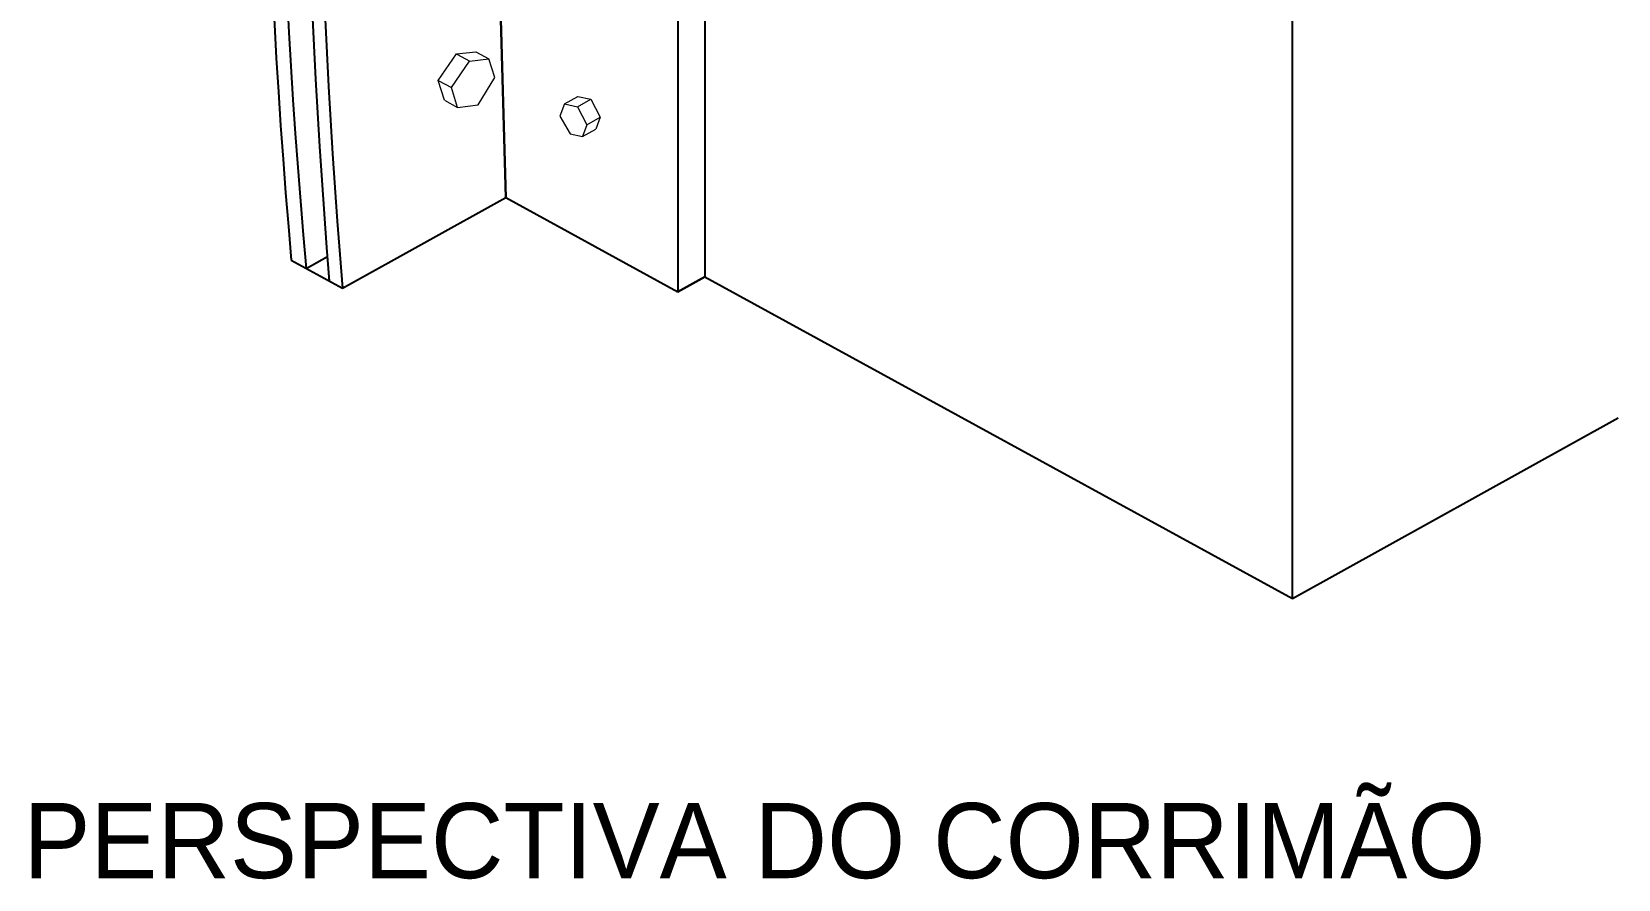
# Model space of a CAD drawing. Header units: millimetres. Extents: x 908.4 to 963.4, y 274.9 to 316.3.
# Drawn here: x 934.492 to 935.27, y 283.956 to 284.371 of the extents above; entities that cross this region are included whole.
import ezdxf

# ---------------------------------------------------------------- set-up
doc = ezdxf.new("R2010")
doc.units = ezdxf.units.MM
doc.header["$LTSCALE"] = 10
doc.layers.add('ESCALERA', color=90, linetype='Continuous')
doc.layers.add('PN-03', color=180, linetype='Continuous', lineweight=30)
doc.layers.add('TEXTOS', color=90, linetype='Continuous', lineweight=9)
doc.styles.add('FER2', font='', dxfattribs={"height": 1.5})
doc.styles.get('FER2').set_extended_font_data('Dauphin')

msp = doc.modelspace()

# ---------------------------------------------------------------- linework, layer by layer
at = {"layer": 'ESCALERA'}
for p, q in [((935.11056, 284.10547), (935.11056, 284.41957)), ((935.11056, 284.09319), (935.11056, 284.10547))]:
    msp.add_line(p, q, dxfattribs=at)
for points in [[(934.80903, 284.39802), (934.80903, 284.24363)], [(934.8222, 284.39081), (934.8222, 284.25093)], [(934.6444, 284.24533), (934.7246, 284.28982)], [(934.7246, 284.28982), (934.80903, 284.24363)], [(934.61934, 284.25904), (934.6444, 284.24533)], [(934.62659, 284.25508), (934.63703, 284.26087)], [(934.8222, 284.25093), (935.11056, 284.09319)], [(935.11056, 284.09319), (935.27039, 284.18186)]]:
    msp.add_lwpolyline(points, dxfattribs=at)
for centre, radius, start, end in [((938.05965, 284.56477), 3.45387, 167.53282, 185.07825), ((938.06241, 284.56438), 3.44971, 167.56199, 185.14408), ((938.24874, 284.54382), 3.62277, 167.95683, 184.67038), ((938.15294, 284.53693), 3.52063, 167.56015, 184.75096)]:
    msp.add_arc(centre, radius, start, end, dxfattribs=at)
at = {"layer": 'PN-03', "ltscale": 0.1}
for p, q in [((934.7246, 284.28982), (934.71819, 284.51326)), ((934.8222, 284.25093), (934.80903, 284.24363))]:
    msp.add_line(p, q, dxfattribs=at)
at = {"layer": 'TEXTOS', "ltscale": 0.1}
for p, q in [((934.69146, 284.34722), (934.70033, 284.36023)), ((934.70033, 284.36023), (934.70982, 284.36126)), ((934.70053, 284.36013), (934.70694, 284.35662)), ((934.70982, 284.36126), (934.71623, 284.35775)), ((934.69787, 284.34372), (934.70674, 284.35673)), ((934.70674, 284.35673), (934.71623, 284.35775)), ((934.7192, 284.34868), (934.71623, 284.35775)), ((934.69146, 284.34722), (934.69787, 284.34372)), ((934.6945, 284.33753), (934.69146, 284.34722)), ((934.7009, 284.33402), (934.69787, 284.34372)), ((934.71099, 284.33525), (934.7192, 284.34868)), ((934.6945, 284.33753), (934.7009, 284.33402)), ((934.75339, 284.3357), (934.75998, 284.33935)), ((934.75971, 284.33434), (934.76629, 284.33799)), ((934.75998, 284.33935), (934.76629, 284.33799)), ((934.76629, 284.33799), (934.77092, 284.32916)), ((934.7009, 284.33402), (934.71099, 284.33525)), ((934.75339, 284.3357), (934.75117, 284.32963)), ((934.75117, 284.32963), (934.75616, 284.321)), ((934.75339, 284.3357), (934.75971, 284.33434)), ((934.75971, 284.33434), (934.76434, 284.32551)), ((934.76434, 284.32551), (934.77092, 284.32916)), ((934.77092, 284.32916), (934.76881, 284.32337)), ((934.75616, 284.321), (934.76218, 284.3197)), ((934.7622, 284.31971), (934.76879, 284.32336)), ((934.76434, 284.32551), (934.76222, 284.31972))]:
    msp.add_line(p, q, dxfattribs=at)

# ---------------------------------------------------------------- texts
at = {"layer": 'TEXTOS', "ltscale": 0.1, "insert": (934.84658, 283.99298), "char_height": 0.036845, "width": 1.1385517, "attachment_point": 2, "style": 'FER2'}
msp.add_mtext('{\\fBankGothic Md BT|b0|i0|c0|p34;PERSPECTIVA DO CORRIMÃO}', dxfattribs=at)

doc.saveas('drawing.dxf')
